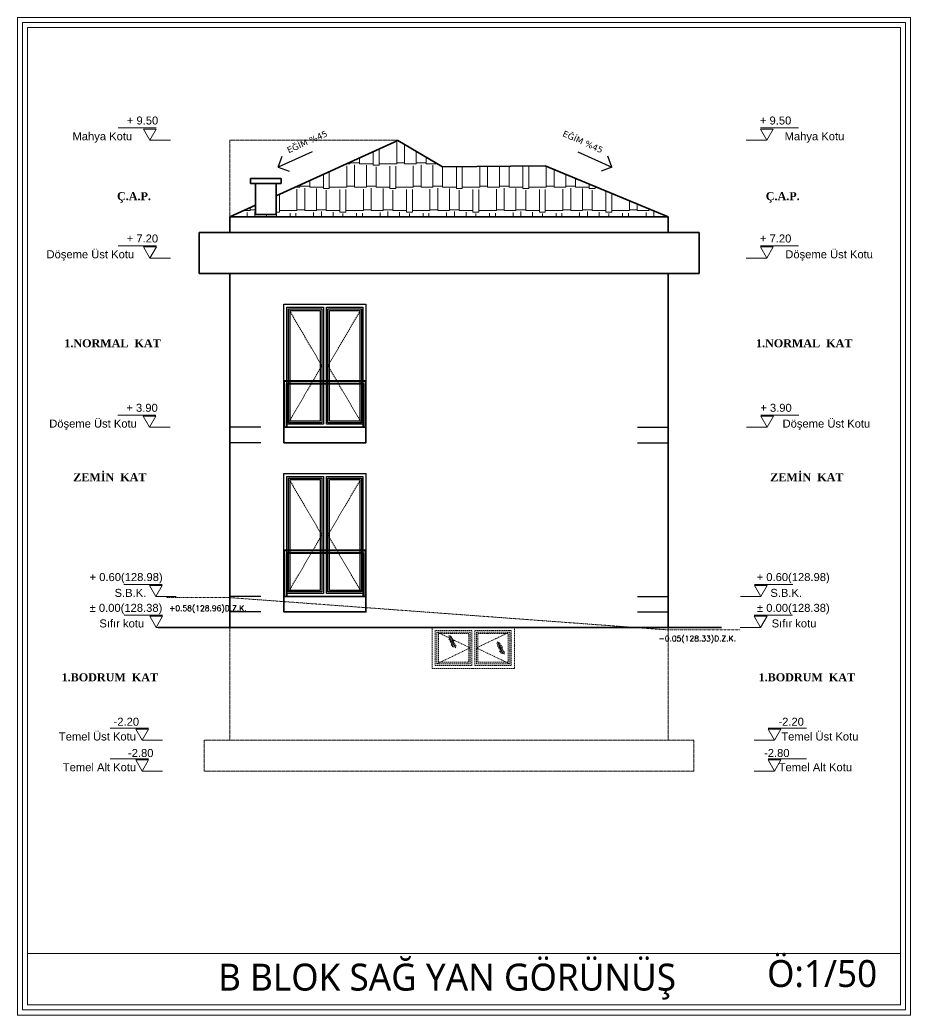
# Model space of a CAD drawing. Header units: millimetres. Extents: x 14753 to 45183, y 5640 to 19518.
# Drawn here: x 35587 to 37317, y 15623 to 17563 of the extents above; entities that cross this region are included whole.
import ezdxf

# ---------------------------------------------------------------- set-up
doc = ezdxf.new("R2010")
doc.units = ezdxf.units.MM
for name, pattern in [('ACAD_ISO02W100', [15, 12, -3]), ('DASHDOT2', [0.5, 0.25, -0.125, 0, -0.125]), ('DASHED2', [0.375, 0.25, -0.125]), ('HIDDEN', [0.375, 0.25, -0.125])]:
    doc.linetypes.add(name, pattern=pattern)
for name, color, linetype, lineweight in [('A Antet', 35, 'Continuous', 18), ('CERCEVE', 66, 'Continuous', 0), ('Görüneyen', 250, 'HIDDEN', 0), ('k görünüşön', 65, 'Continuous', 35), ('k ic olcu', 254, 'Continuous', 18), ('k kot', 31, 'Continuous', 20), ('k pencere', 4, 'Continuous', 25), ('k tarama', 252, 'Continuous', 9), ('kesiklii çizgi', 244, 'ACAD_ISO02W100', 5), ('korkuluk', 6, 'Continuous', 40), ('YAZI', 1, 'Continuous', 0)]:
    doc.layers.add(name, color=color, linetype=linetype, lineweight=lineweight)
doc.layers.add('pencere', color=2, linetype='Continuous')
doc.layers.add('YAzı', color=7, linetype='Continuous')
doc.styles.add('OLCU', font='romans.shx')
doc.styles.get("Standard").update_dxf_attribs({"font": 'arial.ttf'})

# ---------------------------------------------------------------- blocks, each defined once
blk = doc.blocks.new('kot1')
for p, q in [((578788.5, 90039.1), (578863, 90039.1)), ((578801, 90015.5), (578761, 90015.5))]:
    blk.add_line(p, q)
blk.add_lwpolyline([(578813.5, 90037.1), (578788.5, 90037.1), (578801, 90015.5)], close=True)
blk = doc.blocks.new('k3')
at = {"layer": 'YAZI'}
for p in [(-179475, 4460772.3), (-179475.1, 4460542.4), (-179474.4, 4460212.4), (-179486.5, 4459882.4), (-179487.1, 4459822.4), (-179459.9, 4459602.4), (-179459.9, 4459542.4)]:
    blk.add_blockref('kot1', p, dxfattribs=at)
for s, p in [('+ 9.50', (399312.5, 4550818.2, 574.2)), ('Mahya Kotu', (399360.7, 4550787.5, 574.2)), ('+ 7.20', (399312.6, 4550588.2, 574.2)), ('Döşeme Üst Kotu', (399362, 4550557.4, 574.2)), ('+ 3.90', (399313.3, 4550258.2, 574.2)), ('Döşeme Üst Kotu', (399356.7, 4550227.4, 574.2)), ('+ 0.60(128.98)', (399306.2, 4549928.2, 574.2)), ('S.B.K.', (399332.9, 4549897.4, 574.2)), ('± 0.00(128.38)', (399306.9, 4549868.2, 574.2)), ('Sıfır kotu', (399335.4, 4549837.8, 574.2)), ('-2.20', (399348.6, 4549646.2, 574.2)), ('Temel Üst Kotu', (399354.3, 4549617.4, 574.2)), ('-2.80', (399320.6, 4549585.2, 459.4)), ('Temel Alt Kotu', (399349.1, 4549557.5, 459.4))]:
    blk.add_text(s, height=15.6, dxfattribs=at).set_placement(p)
at = {"layer": 'YAZI', "char_height": 15.6, "width": 230.85, "attachment_point": 2}
for s, insert in [('{\\fTimes New Roman|b1|i0|c162|p18;Ç.A.P.}', (399357, 4550686.3, 0)), ('{\\fTimes New Roman|b1|i0|c162|p18;1.NORMAL  KAT}', (399398.8, 4550399.6, 0)), ('{\\fTimes New Roman|b1|i0|c162|p18;ZEMİN  KAT}', (399404, 4550138.5, 0)), ('{\\fTimes New Roman|b1|i0|c162|p18;1.BODRUM  KAT}', (399404, 4549748.4, 0))]:
    blk.add_mtext(s, dxfattribs=dict(at, insert=insert))
blk = doc.blocks.new('k4')
at = {"layer": 'YAZI', "xscale": -1}
for p in [(976925, 4460772.3), (976925.1, 4460542.4), (976924.4, 4460212.4), (976936.5, 4459882.4), (976937.1, 4459822.4), (976909.9, 4459602.4), (976909.9, 4459542.4)]:
    blk.add_blockref('kot1', p, dxfattribs=at)
at = {"layer": 'YAZI'}
for s, p in [('+ 9.50', (398079.1, 4550818.2, 574.2)), ('Mahya Kotu', (397973.2, 4550787.5, 574.2)), ('+ 7.20', (398078.8, 4550588.2, 574.2)), ('Döşeme Üst Kotu', (397922.6, 4550557.4, 574.2)), ('+ 3.90', (398078.1, 4550258.2, 574.2)), ('Döşeme Üst Kotu', (397927.9, 4550227.4, 574.2)), ('+ 0.60(128.98)', (398006.5, 4549928.2, 574.2)), ('S.B.K.', (398055.2, 4549897.4, 574.2)), ('± 0.00(128.38)', (398006.6, 4549868.2, 574.2)), ('Sıfır kotu', (398025.6, 4549837.8, 574.2)), ('-2.20', (398053.3, 4549646.2, 574.2)), ('Temel Üst Kotu', (397946.7, 4549617.4, 574.2)), ('-2.80', (398081.3, 4549585.2, 459.4)), ('Temel Alt Kotu', (397954.4, 4549557.5, 459.4))]:
    blk.add_text(s, height=15.6, dxfattribs=at).set_placement(p)
at = {"layer": 'YAZI', "char_height": 15.6, "width": 230.85, "attachment_point": 2}
for s, insert in [('{\\fTimes New Roman|b1|i0|c162|p18;Ç.A.P.}', (398093, 4550686.3, 0)), ('{\\fTimes New Roman|b1|i0|c162|p18;1.NORMAL  KAT}', (398051.2, 4550399.6, 0)), ('{\\fTimes New Roman|b1|i0|c162|p18;ZEMİN  KAT}', (398046, 4550138.5, 0)), ('{\\fTimes New Roman|b1|i0|c162|p18;1.BODRUM  KAT}', (398046, 4549748.4, 0))]:
    blk.add_mtext(s, dxfattribs=dict(at, insert=insert))

msp = doc.modelspace()

# ---------------------------------------------------------------- hatches: boundary and pattern name
at = {"layer": 'k tarama'}
h = msp.add_hatch(dxfattribs=at)
h.set_pattern_fill('AR-RSHKE', color=256, scale=0.15)
h.paths.add_polyline_path([(36609.9, 17278.4), (36409.9, 17276.2), (36322.9, 17327.8), (36085.9, 17219.5), (36085.9, 17183.4), (36045.9, 17183.4), (36045.9, 17201.2), (35995.9, 17178.4), (36849.9, 17178.4)])

# ---------------------------------------------------------------- linework, layer by layer
at = {"layer": 'CERCEVE'}
msp.add_line((35601.7, 15742.6), (37302.1, 15742.6), dxfattribs=at)
for points in [[(35581.7, 15622.6), (37322.1, 15622.6), (37322.1, 17567.6), (35581.7, 17567.6)], [(35591.7, 15632.6), (37312.1, 15632.6), (37312.1, 17557.6), (35591.7, 17557.6)], [(35601.7, 15642.6), (37302.1, 15642.6), (37302.1, 17547.6), (35601.7, 17547.6)]]:
    msp.add_lwpolyline(points, close=True, dxfattribs=at)
at = {"layer": 'Görüneyen'}
for p, q in [((35995.9, 17327.9), (36322.9, 17327.9)), ((35995.9, 17178.4), (35995.9, 17327.9)), ((36322.9, 17327.8), (36322.9, 17327.9))]:
    msp.add_line(p, q, dxfattribs=at)
at = {"layer": 'Görüneyen', "ltscale": 10}
for p, q in [((36109.9, 16999.4), (36174.9, 16888.4)), ((36251.9, 16999.4), (36186.9, 16888.4)), ((36174.9, 16888.4), (36109.9, 16777.4)), ((36186.9, 16888.4), (36251.9, 16777.4)), ((36109.9, 16669.4), (36174.9, 16558.4)), ((36251.9, 16669.4), (36186.9, 16558.4)), ((36174.9, 16558.4), (36109.9, 16447.4)), ((36186.9, 16558.4), (36251.9, 16447.4)), ((36399, 16369.4), (36464, 16338.4)), ((36428.9, 16349.9), (36421.7, 16359.9)), ((36426.2, 16350.2), (36422.2, 16355.7)), ((36432.2, 16348.7), (36422.3, 16362.5)), ((36432.5, 16351.7), (36425.1, 16362)), ((36541, 16369.4), (36476, 16338.4)), ((36464, 16338.4), (36399, 16307.4)), ((36433, 16339.9), (36425.8, 16349.9)), ((36430.3, 16340.2), (36426.3, 16345.7)), ((36436.3, 16338.7), (36426.4, 16352.5)), ((36436.6, 16341.7), (36429.2, 16352)), ((36476, 16338.4), (36541, 16307.4)), ((36523.2, 16337.5), (36516.1, 16347.5)), ((36520.6, 16337.8), (36516.6, 16343.4)), ((36526.5, 16336.4), (36516.7, 16350.2)), ((36526.9, 16339.3), (36519.4, 16349.7)), ((36527.3, 16327.5), (36520.2, 16337.5)), ((36530.6, 16326.4), (36520.7, 16340.2)), ((36531, 16329.3), (36523.5, 16339.7)), ((36524.7, 16327.8), (36520.7, 16333.4))]:
    msp.add_line(p, q, dxfattribs=at)
for points in [[(36390, 16298.4), (36550, 16298.4), (36550, 16378.4), (36390, 16378.4)], [(36467, 16372.4), (36396, 16372.4), (36396, 16304.4), (36467, 16304.4)], [(36464, 16369.4), (36399, 16369.4), (36399, 16307.4), (36464, 16307.4)], [(36461, 16366.4), (36402, 16366.4), (36402, 16310.4), (36461, 16310.4)], [(36473, 16372.4), (36473, 16304.4), (36544, 16304.4), (36544, 16372.4)], [(36476, 16369.4), (36476, 16307.4), (36541, 16307.4), (36541, 16369.4)], [(36479, 16366.4), (36479, 16310.4), (36538, 16310.4), (36538, 16366.4)]]:
    msp.add_lwpolyline(points, close=True, dxfattribs=at)
at = {"layer": 'k görünüşön'}
for p, q in [((36322.9, 17327.8), (36085.9, 17219.5)), ((36322.9, 17327.8), (36409.9, 17276.2)), ((36609.9, 17278.4), (36409.9, 17276.2)), ((36609.9, 17278.4), (36849.9, 17178.4)), ((36095.9, 17253.4), (36035.9, 17253.4)), ((36035.9, 17243.4), (36035.9, 17253.4)), ((36095.9, 17243.4), (36095.9, 17253.4)), ((36095.9, 17243.4), (36035.9, 17243.4)), ((36045.9, 17243.4), (36045.9, 17183.4)), ((36085.9, 17243.4), (36085.9, 17183.4)), ((36045.9, 17201.2), (35995.9, 17178.4)), ((35995.9, 17148.4), (35995.9, 17178.4)), ((36849.9, 17178.4), (35995.9, 17178.4)), ((36085.9, 17183.4), (36045.9, 17183.4)), ((36849.9, 17148.4), (36849.9, 17178.4)), ((36909.9, 17148.4), (35935.9, 17148.4)), ((35935.9, 17068.4), (35935.9, 17148.4)), ((36909.9, 17068.4), (36909.9, 17148.4)), ((36909.9, 17068.4), (35935.9, 17068.4)), ((35995.9, 16378.4), (35995.9, 17068.4)), ((36849.9, 17068.4), (36849.9, 16378.4)), ((36953.8, 16378.4), (35856.1, 16378.4))]:
    msp.add_line(p, q, dxfattribs=at)
for points in [[(36260.9, 16768.4), (36100.9, 16768.4), (36100.9, 16738.4), (36260.9, 16738.4)], [(36260.9, 16438.4), (36100.9, 16438.4), (36100.9, 16408.4), (36260.9, 16408.4)]]:
    msp.add_lwpolyline(points, close=True, dxfattribs=at)
at = {"layer": 'k pencere'}
for p, q in [((36156.1, 17305.2), (36090, 17275.8)), ((36673.7, 17305.2), (36739.9, 17275.8)), ((36090, 17275.8), (36097.9, 17296.9)), ((36739.9, 17275.8), (36732, 17296.9)), ((36090, 17275.8), (36111, 17267.5)), ((36739.9, 17275.8), (36718.9, 17267.5))]:
    msp.add_line(p, q, dxfattribs=at)
at = {"layer": 'k pencere', "ltscale": 1.5}
for p, q in [((36055.9, 16768.4), (35995.9, 16768.4)), ((36789.9, 16768.4), (36849.9, 16768.4)), ((36055.9, 16738.4), (35995.9, 16738.4)), ((36789.9, 16738.4), (36849.9, 16738.4)), ((36055.9, 16438.4), (35995.9, 16438.4)), ((36789.9, 16438.4), (36849.9, 16438.4)), ((36055.9, 16408.4), (35995.9, 16408.4)), ((36789.9, 16408.4), (36849.9, 16408.4))]:
    msp.add_line(p, q, dxfattribs=at)
at = {"layer": 'kesiklii çizgi', "color": 4, "linetype": 'DASHED2'}
for p, q in [((35995.9, 16158.4), (35995.9, 16378.4)), ((36849.9, 16378.4), (36849.9, 16158.4)), ((36899.9, 16158.4), (35945.9, 16158.4)), ((35945.9, 16098.4), (35945.9, 16158.4)), ((36899.9, 16098.4), (36899.9, 16158.4)), ((36899.9, 16098.4), (35945.9, 16098.4))]:
    msp.add_line(p, q, dxfattribs=at)
at = {"layer": 'kesiklii çizgi', "color": 4, "linetype": 'DASHDOT2'}
msp.add_lwpolyline([(35872, 16436.4), (35995.9, 16436.4), (36849.9, 16373.4), (36989.8, 16373.4)], dxfattribs=at)
at = {"layer": 'korkuluk'}
for points in [[(36260.9, 16768.4), (36260.9, 16858.4), (36100.9, 16858.4), (36100.9, 16768.4)], [(36255.9, 16768.4), (36255.9, 16853.4), (36105.9, 16853.4), (36105.9, 16768.4)], [(36260.9, 16438.4), (36260.9, 16528.4), (36100.9, 16528.4), (36100.9, 16438.4)], [(36255.9, 16438.4), (36255.9, 16523.4), (36105.9, 16523.4), (36105.9, 16438.4)]]:
    msp.add_lwpolyline(points, dxfattribs=at)
at = {"layer": 'pencere', "color": 128, "true_color": 0x004d39}
for points in [[(36260.9, 16768.4), (36100.9, 16768.4), (36100.9, 17008.4), (36260.9, 17008.4)], [(36177.9, 17002.4), (36177.9, 16774.4), (36106.9, 16774.4), (36106.9, 17002.4)], [(36174.9, 16999.4), (36174.9, 16777.4), (36109.9, 16777.4), (36109.9, 16999.4)], [(36171.9, 16996.4), (36171.9, 16780.4), (36112.9, 16780.4), (36112.9, 16996.4)], [(36183.9, 17002.4), (36254.9, 17002.4), (36254.9, 16774.4), (36183.9, 16774.4)], [(36186.9, 16999.4), (36251.9, 16999.4), (36251.9, 16777.4), (36186.9, 16777.4)], [(36189.9, 16996.4), (36248.9, 16996.4), (36248.9, 16780.4), (36189.9, 16780.4)], [(36260.9, 16438.4), (36100.9, 16438.4), (36100.9, 16678.4), (36260.9, 16678.4)], [(36177.9, 16672.4), (36177.9, 16444.4), (36106.9, 16444.4), (36106.9, 16672.4)], [(36174.9, 16669.4), (36174.9, 16447.4), (36109.9, 16447.4), (36109.9, 16669.4)], [(36171.9, 16666.4), (36171.9, 16450.4), (36112.9, 16450.4), (36112.9, 16666.4)], [(36183.9, 16672.4), (36254.9, 16672.4), (36254.9, 16444.4), (36183.9, 16444.4)], [(36186.9, 16669.4), (36251.9, 16669.4), (36251.9, 16447.4), (36186.9, 16447.4)], [(36189.9, 16666.4), (36248.9, 16666.4), (36248.9, 16450.4), (36189.9, 16450.4)]]:
    msp.add_lwpolyline(points, close=True, dxfattribs=at)

# ---------------------------------------------------------------- block references
at = {"layer": 'k ic olcu'}
for name in ['k4', 'k3']:
    msp.add_blockref(name, (-362284.1, -4533459.5), dxfattribs=at)

# ---------------------------------------------------------------- texts
at = {"layer": 'A Antet', "color": 53, "char_height": 52.5, "attachment_point": 1}
for s, width, gutter_width, insert in [('{\\fSegoe UI|b0|i0|c162|p34;B BLOK SAĞ YAN GÖRÜNÜŞ}', 1034.775, 12.5, (35972.8, 15722.9, -574.2)), ('{\\fSegoe UI|b0|i0|c162|p34;Ö:1/50}', 247.734, 9.38, (37042.4, 15729.9, -574.2))]:
    msp.add_mtext_dynamic_manual_height_columns(s, width=width, gutter_width=gutter_width, heights=[0], dxfattribs=dict(at, insert=insert))
at = {"layer": 'k kot', "style": 'OLCU'}
for s, p in [('+0.58(128.96)D.Z.K.', (35877.4, 16410.3)), ('-0.05(128.33)D.Z.K.', (36831, 16351.3))]:
    msp.add_text(s, height=10.8, dxfattribs=at).set_placement(p)
at = {"layer": 'YAzı', "char_height": 12}
for insert, attachment_point, rotation in [((36187.3, 17336.4), 9, 23.9625), ((36642.6, 17336.4), 7, 336.0375)]:
    msp.add_mtext_dynamic_manual_height_columns('{\\fVerdana|b0|i0|c162|p34;EĞİM %45}', width=153.763, gutter_width=12.5, heights=[0], dxfattribs=dict(at, insert=insert, attachment_point=attachment_point, rotation=rotation))

doc.saveas('drawing.dxf')
